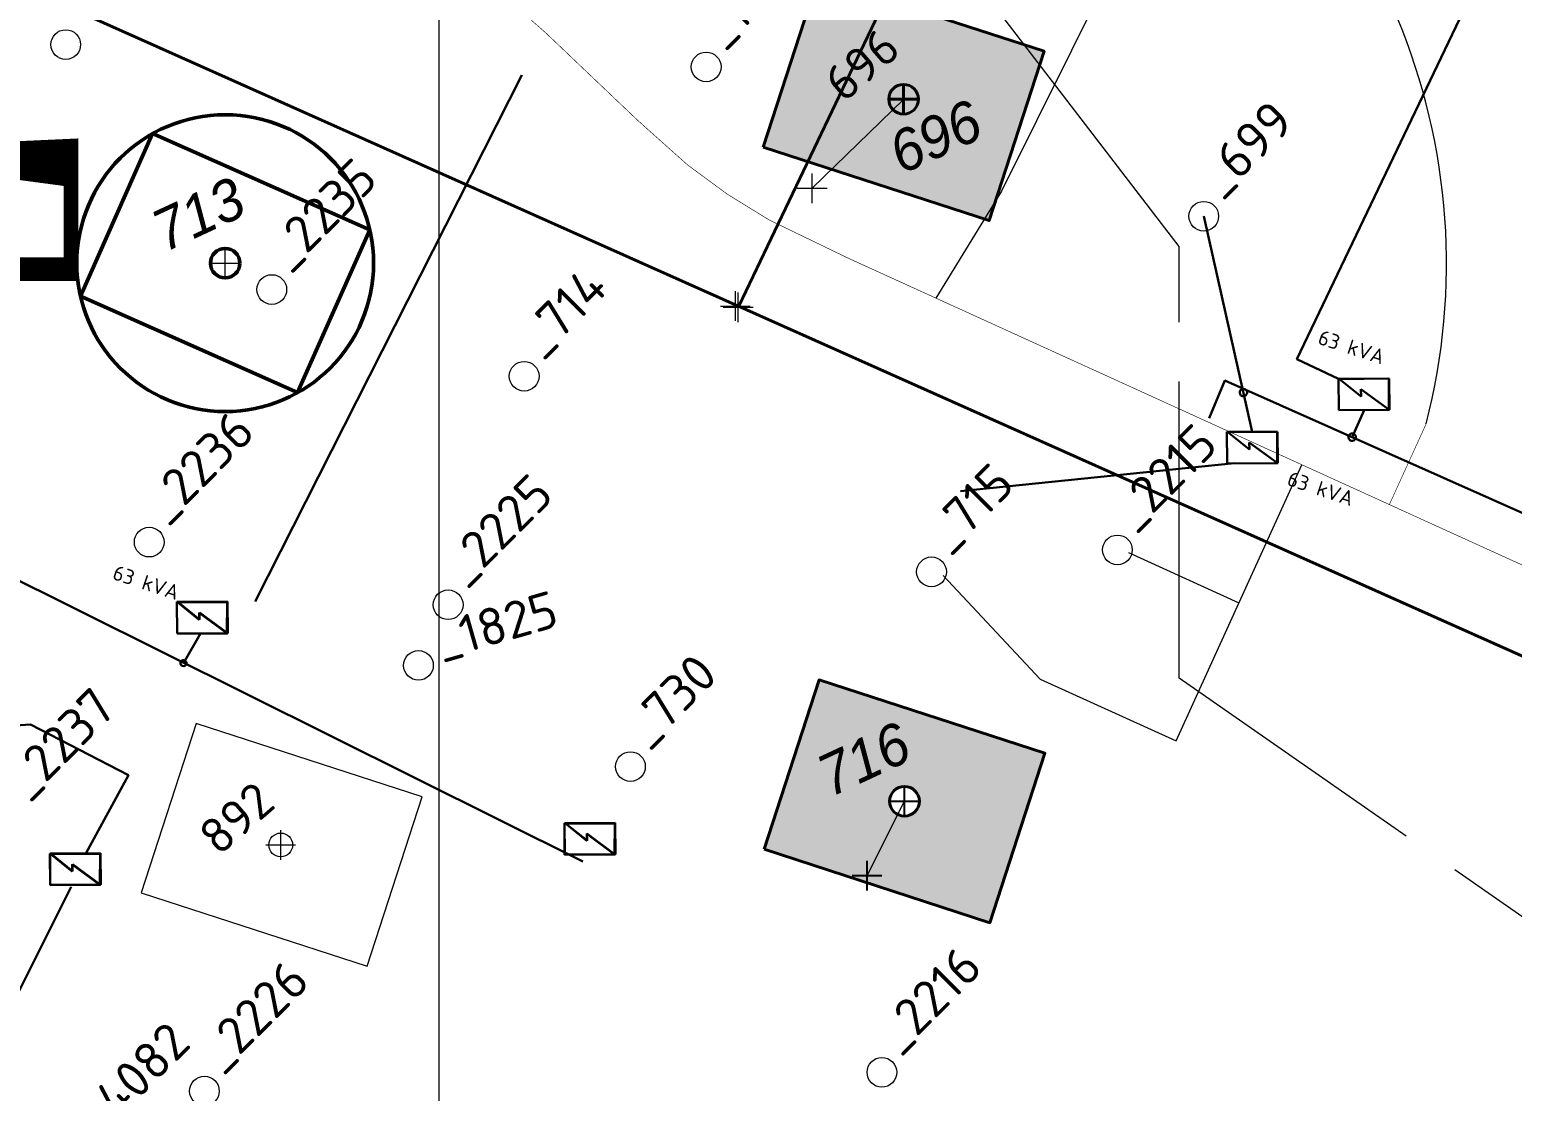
# Model space of a CAD drawing. Header units: millimetres. Extents: x 519 to 9564855, y -810 to 5021775.
# Drawn here: x 9526862.1 to 9527361.5, y 5001087 to 5001444.7 of the extents above; entities that cross this region are included whole.
import ezdxf
from ezdxf.enums import TextEntityAlignment as Align

# ---------------------------------------------------------------- set-up
doc = ezdxf.new("R2010")
doc.units = ezdxf.units.MM
doc.header["$LTSCALE"] = 2
doc.header["$MEASUREMENT"] = 0
doc.header["$PDMODE"] = 2
doc.header["$PDSIZE"] = 5
for name, pattern in [('92051501$0$GROUND1', [60, 50, -10]), ('92051501$0$GROUND2', [35, 25, -10]), ('ACAD_ISO04W100', [30, 24, -3, 0, -3])]:
    doc.linetypes.add(name, pattern=pattern)
for name, color, linetype in [('GRID_PULKOVO', 7, 'Continuous'), ('OLD WELLS(dr.bfr2000)', 24, 'Continuous'), ('ROAD_FIELD', 255, '92051501$0$GROUND2'), ('Скважины на 2024 год (доп.)', 10, 'Continuous'), ('ТХ_выкидные линии', 24, 'Continuous')]:
    doc.layers.add(name, color=color, linetype=linetype)
for name, color, linetype, lineweight in [('severniy kollektor', 3, 'ACAD_ISO04W100', 30), ('WELLS(drilled after 2000y)', 6, 'Continuous', 40), ('Новый водовод', 5, 'g_122_vpr', 30), ('Скв на 2025 допы от ХеКай', 204, 'Continuous', 0), ('Скважины на 2022 год', 60, 'Continuous', 13), ('Скважины на 2024 год-125', 10, 'Continuous', 40), ('Скважины на 2026 доп.', 222, 'Continuous', 50), ('Электро', 1, 'Continuous', 30), ('Электроснаб', 1, 'Continuous', 18), ('Электроснабжене', 1, 'Continuous', 18)]:
    doc.layers.add(name, color=color, linetype=linetype, lineweight=lineweight)
doc.styles.add('92051501$0$STANDARD', font='simplex.shx')
doc.styles.add('Elect', font='isocpeur.ttf')
doc.styles.add('Line_GUGK', font='')
doc.styles.get("Standard").update_dxf_attribs({"font": 'isocpeur.ttf', "width": 0.5})
doc.styles.get('Line_GUGK').set_extended_font_data('Bm431', italic=True)
doc.linetypes.add('g_122_vpr', pattern='A,2,-2,3,-0.6,["Впр",Line_GUGK,S=2,R=0,X=0,Y=-1],-6.4,3,-2,8,-2,8,-2,6', length=45)
doc.linetypes.add('WTR_LINE', pattern='A,0.5,-0.2,["W",92051501$0$STANDARD,S=0.1,R=0,X=-0.1,Y=-0.05],-0.05', length=0.75)

msp = doc.modelspace()

# ---------------------------------------------------------------- hatches: boundary and pattern name
at = {"layer": 'Скважины на 2024 год-125', "linetype": 'ByBlock', "lineweight": 0, "true_color": 0xadddf7}
h = msp.add_hatch(color=141, dxfattribs=at)
h.dxf.hatch_style = 1
h.paths.add_polyline_path([(9527109.187229518, 5001405.028984286), (9527185.271750823, 5001380.307624736), (9527203.812770486, 5001437.371015714), (9527127.728249181, 5001462.092375265)])
h = msp.add_hatch(color=141, dxfattribs=at)
h.dxf.hatch_style = 1
h.paths.add_polyline_path([(9527204.112770487, 5001200.871015714), (9527128.028249182, 5001225.592375265), (9527109.487229519, 5001168.528984286), (9527185.571750823, 5001143.807624736)])
h.paths.add_polyline_path([(9527161.8, 5001184.7, -1), (9527151.8, 5001184.7, -1)], flags=16)

# ---------------------------------------------------------------- linework, layer by layer
at = {"color": 4, "linetype": 'ByBlock', "lineweight": 0, "ltscale": 25, "const_width": 4.999999999999997, "elevation": 1.02268864e-07}
msp.add_lwpolyline([(9526816.078288753, 5001404.105263261), (9526816.07828876, 5001364.10526326), (9526876.07828876, 5001364.10526327), (9526876.078288753, 5001402.254863413), (9526813.612608077, 5001402.525441749)], dxfattribs=at)
at = {"layer": 'GRID_PULKOVO', "lineweight": 0}
msp.add_line((9526999.999997016, 5011000.000001258), (9527000.000000013, 4992000.000001259), dxfattribs=at)
at = {"layer": 'OLD WELLS(dr.bfr2000)', "lineweight": 0}
for centre in [(9526874.299998747, 5001439.600001276), (9527089.999998745, 5001432.10000131), (9527257.599998752, 5001381.800001338), (9526943.699998757, 5001357.100001287), (9527028.699998762, 5001327.900001301), (9526902.399998773, 5001272.00000128), (9527228.499998767, 5001269.400001332), (9527165.89999877, 5001262.000001323), (9527003.099998772, 5001250.900001299), (9526993.099998772, 5001230.500001296), (9527064.499998784, 5001196.400001307), (9527149.199998796, 5001093.400001321), (9526920.9999988, 5001087.100001281)]:
    msp.add_circle(centre, 4.999999999999998, dxfattribs=at)
at = {"layer": 'ROAD_FIELD', "linetype": '92051501$0$GROUND1', "lineweight": 0}
msp.add_lwpolyline([(9527424.236998806, 5001104.45500179), (9527249.2887248, 5001226.160209764), (9527249.288724763, 5001371.588802761), (9527138.948436756, 5001515.419202743), (9527094.172720732, 5001632.081715738), (9527113.099675698, 5001788.160586745), (9527095.771813683, 5001876.593423741), (9527074.983049696, 5001900.565203735), (9526601.543327617, 5002449.147205667), (9526451.136998558, 5002697.655001638), (9526164.327040473, 5003193.127732601), (9525728.521414353, 5003974.008717521), (9525431.447032264, 5004554.50833848), (9525295.236998228, 5004746.255001462), (9525023.436998166, 5005119.555001413), (9524864.038875123, 5005487.195739387), (9524794.188759107, 5005640.103503373), (9524670.036998043, 5005965.35500136), (9524572.646087024, 5006149.744492339)], dxfattribs=at)
at = {"layer": 'severniy kollektor', "linetype": 'Continuous', "lineweight": 0, "elevation": 0.7029000000000032}
msp.add_lwpolyline([(9529919.362054616, 5001820.543754978), (9529876.485998267, 5001799.751901447), (9529594.80739827, 5001892.680701447), (9529447.921298267, 5001939.761201447), (9529214.954298273, 5002015.127801448), (9529044.161798272, 5002068.095201449), (9527687.03664533, 5002521.753828119), (9527342.653298272, 5001698.193001447), (9527189.496898267, 5001390.269001447), (9527167.309497878, 5001354.241323601)], dxfattribs=at)
at = {"layer": 'WELLS(drilled after 2000y)', "linetype": 'ByBlock', "lineweight": 0, "ltscale": 200, "const_width": 0.2}
for points in [[(9526738.907621967, 5001590.828324082), (9526971.989353657, 5001484.744663482), (9526981.028611092, 5001480.63724588), (9526995.486805173, 5001473.332184287), (9527010.140366605, 5001464.328124261), (9527023.406672852, 5001454.637709172), (9527036.11619489, 5001443.432401022), (9527043.751005784, 5001436.163142549), (9527066.795407332, 5001414.222100033), (9527083.633165987, 5001399.160783322), (9527097.13301668, 5001389.212236412), (9527111.30785782, 5001380.49162428), (9527138.00793776, 5001367.583949912), (9527290.639725376, 5001298.082223753), (9527320.112973263, 5001284.660095557), (9527412.634713136, 5001242.550210816), (9527434.979422783, 5001232.347710826), (9527655.804669954, 5001131.808331265)], [(9527320.113004195, 5001284.660081482), (9527332.510095913, 5001311.884812485)], [(9527169.826666124, 5001260.819453657), (9527202.448522024, 5001225.871121159), (9527248.25921626, 5001205.010968924), (9527290.643183593, 5001298.080648882)], [(9527269.468593176, 5001251.584002218), (9527232.256666137, 5001268.520453691)]]:
    msp.add_lwpolyline(points, dxfattribs=at)
at = {"layer": 'WELLS(drilled after 2000y)', "color": 6, "linetype": 'ByBlock', "lineweight": 0, "ltscale": 50}
msp.add_arc((9527124.020927172, 5001365.79743287), 215.3469389590429, 345.5016343436693, 22.64799557716032, dxfattribs=at)
at = {"layer": 'Новый водовод', "color": 5, "linetype": 'WTR_LINE', "lineweight": 0, "ltscale": 40, "const_width": 1}
for points in [[(9527100.979998397, 5001351.450000695), (9527315.899998397, 5001801.360000695)], [(9526675.379998397, 5001544.160000696), (9526745.949998397, 5001509.950000696), (9527100.049998397, 5001351.850000695), (9527100.979998397, 5001351.450000695), (9527757.259998402, 5001058.420000697), (9527767.641283894, 5001053.772111712), (9527780.8599984, 5001049.000000697)]]:
    msp.add_lwpolyline(points, dxfattribs=at)
at = {"layer": 'Новый водовод', "color": 5, "linetype": 'WTR_LINE', "lineweight": 0, "ltscale": 40}
for p in [(9527099.85, 5001351.549999999), (9527100.78, 5001351.15)]:
    msp.add_point(p, dxfattribs=at)
at = {"layer": 'Скважины на 2022 год', "color": 0, "linetype": 'ByBlock', "lineweight": 0}
msp.add_lwpolyline([(9526899.702408915, 5001153.84789106), (9526975.786930218, 5001129.12653151), (9526994.327949882, 5001186.189922486), (9526918.243428577, 5001210.911282036)], close=True, dxfattribs=at)
at = {"layer": 'Скважины на 2022 год', "color": 0, "linetype": 'ByBlock', "lineweight": 0, "ltscale": 50}
msp.add_circle((9526946.7, 5001170), 4, dxfattribs=at)
at = {"layer": 'Скважины на 2022 год', "color": 0, "linetype": 'ByBlock', "lineweight": 0}
msp.add_point((9526946.7, 5001170), dxfattribs=at)
at = {"layer": 'Скважины на 2024 год (доп.)', "color": 7, "linetype": 'ByBlock', "lineweight": 0}
msp.add_line((9527125.7, 5001391.199999999), (9527156.46, 5001421.16), dxfattribs=at)
at = {"layer": 'Скважины на 2024 год (доп.)', "linetype": 'ByBlock', "lineweight": 0}
msp.add_point((9527125.7, 5001391.2), dxfattribs=at)
at = {"layer": 'Скважины на 2024 год-125', "lineweight": 0}
msp.add_line((9527144.2, 5001159.7), (9527156.75, 5001184.72), dxfattribs=at)
at = {"layer": 'Скважины на 2024 год-125'}
for points in [[(9527109.187229518, 5001405.028984286), (9527185.271750823, 5001380.307624736), (9527203.812770486, 5001437.371015714), (9527127.728249181, 5001462.092375265)], [(9527109.487229519, 5001168.528984286), (9527185.571750823, 5001143.807624736), (9527204.112770487, 5001200.871015714), (9527128.028249182, 5001225.592375265)]]:
    msp.add_lwpolyline(points, close=True, dxfattribs=at)
at = {"layer": 'Скважины на 2024 год-125', "ltscale": 50}
for centre in [(9527156.5, 5001421.200000001), (9527156.8, 5001184.7)]:
    msp.add_circle(centre, 5, dxfattribs=at)
at = {"layer": 'Скважины на 2024 год-125'}
msp.add_point((9527156.5, 5001421.2), dxfattribs=at)
at = {"layer": 'Скважины на 2024 год-125', "lineweight": 25}
for p in [(9527156.8, 5001184.7), (9527144.2, 5001159.7)]:
    msp.add_point(p, dxfattribs=at)
at = {"layer": 'Скважины на 2026 доп.'}
msp.add_lwpolyline([(9526903.53150476, 5001409.671835742), (9526879.22625902, 5001354.815158579), (9526952.368495239, 5001322.40816426), (9526976.673740977, 5001377.264841423)], close=True, dxfattribs=at)
for radius in [49.9999999995209, 4.960161286724476]:
    msp.add_circle((9526928, 5001366), radius, dxfattribs=at)
at = {"layer": 'Скважины на 2026 доп.', "lineweight": 0}
msp.add_point((9526928, 5001366), dxfattribs=at)
at = {"layer": 'ТХ_выкидные линии', "lineweight": 0, "ltscale": 25}
for p, q in [((9527248.26302605, 5001205.019335553), (9527290.639307402, 5001298.081305847)), ((9527232.256666137, 5001268.520453691), (9527269.466582812, 5001251.584917204)), ((9527202.448522024, 5001225.871121159), (9527169.826666124, 5001260.819453657)), ((9527202.448522024, 5001225.871121159), (9527248.26302605, 5001205.019335553))]:
    msp.add_line(p, q, dxfattribs=at)
at = {"layer": 'Электро', "ltscale": 0.0025}
for p, q in [((9527288.967909344, 5001333.681385723, 1.02268864e-07), (9527513.724565828, 5001803.941034627, 1.02268864e-07)), ((9527264.74374383, 5001326.425515639, 1.02268864e-07), (9527259.379298048, 5001313.726132851, 1.02268864e-07)), ((9527311.613705672, 5001316.51623293), (9527307.59179101, 5001307.349715954, 1.02268864e-07))]:
    msp.add_line(p, q, dxfattribs=at)
at = {"layer": 'Электро', "ltscale": 0.05}
msp.add_line((9527027.911433555, 5001429.328088384, 1.02268864e-07), (9526938.083117943, 5001251.974183446, 1.02268864e-07), dxfattribs=at)
at = {"layer": 'Электро', "ltscale": 15}
msp.add_line((9527257.599388635, 5001381.799811322), (9527273.9187492, 5001309.166686632, 1.02268864e-07), dxfattribs=at)
at = {"layer": 'Электро', "ltscale": 0.5}
for p, q in [((9527048.459823992, 5001164.386301162, 1.02268864e-07), (9526692.694740083, 5001341.552716833, 1.02268864e-07)), ((9526822.379801478, 5001207.885288611, 1.02268864e-07), (9526862.39802673, 5001210.563792586)), ((9526862.39802673, 5001210.563792586), (9526895.435009573, 5001193.461078525, 1.02268864e-07)), ((9526895.435009573, 5001193.461078525, 1.02268864e-07), (9526881.071254836, 5001167.07196264, 1.02268864e-07))]:
    msp.add_line(p, q, dxfattribs=at)
at = {"layer": 'Электро', "ltscale": 25}
msp.add_line((9527302.96827894, 5001326.990026448), (9527288.967909344, 5001333.681385723, 1.02268864e-07), dxfattribs=at)
at = {"layer": 'Электро'}
for p, q in [((9527445.401639856, 5001245.997256628, 1.02268864e-07), (9527264.74374383, 5001326.425515639, 1.02268864e-07)), ((9527302.96827894, 5001326.990026448), (9527320.015901204, 5001327.186138386)), ((9527303.08989452, 5001316.418176968), (9527302.96827894, 5001326.990026448)), ((9527319.919179618, 5001327.087166278), (9527303.324367875, 5001326.89626304)), ((9527303.324367875, 5001326.89626304), (9527310.567412328, 5001321.107938925)), ((9527319.901705006, 5001316.644459876), (9527319.919179618, 5001327.087166278)), ((9527320.015901204, 5001327.186138386), (9527320.137516834, 5001316.614288889)), ((9527310.567412328, 5001321.107938925), (9527310.540088858, 5001323.48305824)), ((9527310.540088858, 5001323.48305824), (9527319.901705006, 5001316.644459876)), ((9527320.137516834, 5001316.614288889), (9527303.08989452, 5001316.418176968)), ((9527265.395143833, 5001309.114518635, 1.02268864e-07), (9527282.443574823, 5001309.218854623, 1.02268864e-07)), ((9527265.459845837, 5001298.542167636, 1.02268864e-07), (9527265.395143833, 5001309.114518635, 1.02268864e-07)), ((9527282.346321825, 5001309.120404637, 1.02268864e-07), (9527265.750722827, 5001309.018839639, 1.02268864e-07)), ((9527282.272630833, 5001298.677943638, 1.02268864e-07), (9527282.346321825, 5001309.120404637, 1.02268864e-07)), ((9527282.443574823, 5001309.218854623, 1.02268864e-07), (9527282.50827683, 5001298.646503638, 1.02268864e-07)), ((9527265.750722827, 5001309.018839639, 1.02268864e-07), (9527272.962501822, 5001303.19160765, 1.02268864e-07)), ((9527272.962501822, 5001303.19160765, 1.02268864e-07), (9527272.947964828, 5001305.566839627, 1.02268864e-07)), ((9527272.947964828, 5001305.566839627, 1.02268864e-07), (9527282.272630833, 5001298.677943638, 1.02268864e-07)), ((9527175.63511383, 5001289.223801643, 1.02268864e-07), (9527267.90114382, 5001298.557107627, 1.02268864e-07)), ((9527282.50827683, 5001298.646503638, 1.02268864e-07), (9527265.459845837, 5001298.542167636, 1.02268864e-07)), ((9526911.705261305, 5001251.746431289, 5.1134432e-08), (9526928.753692297, 5001251.850767293, 5.1134432e-08)), ((9526911.769963296, 5001241.174080292, 5.1134432e-08), (9526911.705261305, 5001251.746431289, 5.1134432e-08)), ((9526911.755687837, 5001251.852811651, 1.02268864e-07), (9526928.804118818, 5001251.957147639, 1.02268864e-07)), ((9526911.82038982, 5001241.280460642, 1.02268864e-07), (9526911.755687837, 5001251.852811651, 1.02268864e-07)), ((9526928.656439293, 5001251.752317287, 5.1134432e-08), (9526912.060840296, 5001251.650752295, 5.1134432e-08)), ((9526912.060840296, 5001251.650752295, 5.1134432e-08), (9526919.272619301, 5001245.823520293, 5.1134432e-08)), ((9526928.706865838, 5001251.858697638, 1.02268864e-07), (9526912.111266816, 5001251.757132642, 1.02268864e-07)), ((9526912.111266816, 5001251.757132642, 1.02268864e-07), (9526919.323045837, 5001245.929900642, 1.02268864e-07)), ((9526928.582748305, 5001241.30985629, 5.1134432e-08), (9526928.656439293, 5001251.752317287, 5.1134432e-08)), ((9526928.633174809, 5001241.416236645, 1.02268864e-07), (9526928.706865838, 5001251.858697638, 1.02268864e-07)), ((9526928.753692297, 5001251.850767293, 5.1134432e-08), (9526928.8183943, 5001241.278416275, 5.1134432e-08)), ((9526928.804118818, 5001251.957147639, 1.02268864e-07), (9526928.868820831, 5001241.384796638, 1.02268864e-07)), ((9526919.272619301, 5001245.823520293, 5.1134432e-08), (9526919.258082312, 5001248.198752284, 5.1134432e-08)), ((9526919.258082312, 5001248.198752284, 5.1134432e-08), (9526928.582748305, 5001241.30985629, 5.1134432e-08)), ((9526919.323045837, 5001245.929900642, 1.02268864e-07), (9526919.308508828, 5001248.305132648, 1.02268864e-07)), ((9526919.308508828, 5001248.305132648, 1.02268864e-07), (9526928.633174809, 5001241.416236645, 1.02268864e-07)), ((9526928.8183943, 5001241.278416275, 5.1134432e-08), (9526911.769963296, 5001241.174080292, 5.1134432e-08)), ((9526928.868820831, 5001241.384796638, 1.02268864e-07), (9526911.82038982, 5001241.280460642, 1.02268864e-07)), ((9526913.940437315, 5001231.236602301, 5.1134432e-08), (9526919.641034301, 5001241.222250288, 5.1134432e-08)), ((9527042.248962559, 5001177.264424249), (9527059.29739355, 5001177.368760252)), ((9527042.313664543, 5001166.692073256), (9527042.248962559, 5001177.264424249)), ((9527042.299389081, 5001177.370804618, 5.1134432e-08), (9527059.34782007, 5001177.475140601, 5.1134432e-08)), ((9527042.364091067, 5001166.798453609, 5.1134432e-08), (9527042.299389081, 5001177.370804618, 5.1134432e-08)), ((9527059.200140545, 5001177.270310251), (9527042.60454155, 5001177.168745254)), ((9527042.60454155, 5001177.168745254), (9527049.816320552, 5001171.341513257)), ((9527059.25056709, 5001177.376690602, 5.1134432e-08), (9527042.654968068, 5001177.275125603, 5.1134432e-08)), ((9527042.654968068, 5001177.275125603, 5.1134432e-08), (9527049.866747085, 5001171.447893605, 5.1134432e-08)), ((9527059.126449557, 5001166.82784926), (9527059.200140545, 5001177.270310251)), ((9527059.176876064, 5001166.934229606, 5.1134432e-08), (9527059.25056709, 5001177.376690602, 5.1134432e-08)), ((9527059.29739355, 5001177.368760252), (9527059.362095548, 5001166.796409238)), ((9527059.34782007, 5001177.475140601, 5.1134432e-08), (9527059.412522085, 5001166.9027896, 5.1134432e-08)), ((9527049.816320552, 5001171.341513257), (9527049.801783562, 5001173.716745244)), ((9527049.801783562, 5001173.716745244), (9527059.126449557, 5001166.82784926)), ((9527049.866747085, 5001171.447893605, 5.1134432e-08), (9527049.852210077, 5001173.823125609, 5.1134432e-08)), ((9527049.852210077, 5001173.823125609, 5.1134432e-08), (9527059.176876064, 5001166.934229606, 5.1134432e-08)), ((9526868.941500302, 5001166.989511281, 5.1134432e-08), (9526885.989931306, 5001167.093847282, 5.1134432e-08)), ((9526869.006202286, 5001156.417160297, 5.1134432e-08), (9526868.941500302, 5001166.989511281, 5.1134432e-08)), ((9526868.991926817, 5001167.095891647, 1.02268864e-07), (9526886.04035783, 5001167.200227644, 1.02268864e-07)), ((9526869.056628846, 5001156.523540637, 1.02268864e-07), (9526868.991926817, 5001167.095891647, 1.02268864e-07)), ((9526885.892678302, 5001166.995397298, 5.1134432e-08), (9526869.297079306, 5001166.893832292, 5.1134432e-08)), ((9526869.297079306, 5001166.893832292, 5.1134432e-08), (9526876.508858316, 5001161.066600285, 5.1134432e-08)), ((9526885.943104856, 5001167.101777629, 1.02268864e-07), (9526869.34750581, 5001167.000212641, 1.02268864e-07)), ((9526869.34750581, 5001167.000212641, 1.02268864e-07), (9526876.559284838, 5001161.172980638, 1.02268864e-07)), ((9526885.818987312, 5001156.552936289, 5.1134432e-08), (9526885.892678302, 5001166.995397298, 5.1134432e-08)), ((9526885.869413821, 5001156.659316646, 1.02268864e-07), (9526885.943104856, 5001167.101777629, 1.02268864e-07)), ((9526885.989931306, 5001167.093847282, 5.1134432e-08), (9526886.0546333, 5001156.521496293, 5.1134432e-08)), ((9526886.04035783, 5001167.200227644, 1.02268864e-07), (9526886.105059827, 5001156.627876638, 1.02268864e-07)), ((9527059.362095548, 5001166.796409238), (9527042.313664543, 5001166.692073256)), ((9527059.412522085, 5001166.9027896, 5.1134432e-08), (9527042.364091067, 5001166.798453609, 5.1134432e-08)), ((9526876.508858316, 5001161.066600285, 5.1134432e-08), (9526876.494321316, 5001163.441832278, 5.1134432e-08)), ((9526876.494321316, 5001163.441832278, 5.1134432e-08), (9526885.818987312, 5001156.552936289, 5.1134432e-08)), ((9526876.559284838, 5001161.172980638, 1.02268864e-07), (9526876.54474783, 5001163.54821264, 1.02268864e-07)), ((9526876.54474783, 5001163.54821264, 1.02268864e-07), (9526885.869413821, 5001156.659316646, 1.02268864e-07)), ((9526800.585031833, 5001005.243999635, 1.02268864e-07), (9526876.160835814, 5001155.850145647, 1.02268864e-07)), ((9526886.0546333, 5001156.521496293, 5.1134432e-08), (9526869.006202286, 5001156.417160297, 5.1134432e-08)), ((9526886.105059827, 5001156.627876638, 1.02268864e-07), (9526869.056628846, 5001156.523540637, 1.02268864e-07))]:
    msp.add_line(p, q, dxfattribs=at)
at = {"layer": 'Электро', "ltscale": 25}
for centre, radius, start, end in [((9527270.945950462, 5001322.397821499, 8.36391666e-08), 1.249999999999998, 162.0000000006951, 342.0000000006951), ((9527270.945950462, 5001322.397821499, 8.36391666e-08), 1.249999999999998, 342.0000000006951, 162.0000000006951), ((9527307.59179101, 5001307.349715952, 1.02268864e-07), 1.249999999999998, 162.0000000006951, 342.0000000006951), ((9527307.59179101, 5001307.349715952, 1.02268864e-07), 1.249999999999998, 342.0000000006951, 162.0000000006951), ((9526913.939889481, 5001231.236787046, 5.113485099999999e-08), 0.9999999999999991, 162.0000000006951, 342.0000000006951), ((9526913.939889481, 5001231.236787046, 5.113485099999999e-08), 0.9999999999999991, 342.0000000006951, 162.0000000006951)]:
    msp.add_arc(centre, radius, start, end, dxfattribs=at)
at = {"layer": 'Электроснаб', "color": 1, "linetype": 'ByBlock', "lineweight": 0, "ltscale": 0.0025}
for p, q in [((9527288.967909344, 5001333.681385723, 1.02268864e-07), (9527513.724565828, 5001803.941034627, 1.02268864e-07)), ((9527264.74374383, 5001326.425515639, 1.02268864e-07), (9527259.379298048, 5001313.726132851, 1.02268864e-07)), ((9527311.613705672, 5001316.51623293), (9527307.59179101, 5001307.349715954, 1.02268864e-07))]:
    msp.add_line(p, q, dxfattribs=at)
at = {"layer": 'Электроснаб', "color": 1, "linetype": 'ByBlock', "lineweight": 0, "ltscale": 0.05}
msp.add_line((9527027.911433555, 5001429.328088384, 1.02268864e-07), (9526938.083117943, 5001251.974183446, 1.02268864e-07), dxfattribs=at)
at = {"layer": 'Электроснаб', "color": 1, "linetype": 'ByBlock', "lineweight": 0, "ltscale": 15}
msp.add_line((9527257.599388635, 5001381.799811322), (9527273.9187492, 5001309.166686632, 1.02268864e-07), dxfattribs=at)
at = {"layer": 'Электроснаб', "color": 1, "linetype": 'ByBlock', "lineweight": 0, "ltscale": 0.5}
for p, q in [((9527048.459823992, 5001164.386301162, 1.02268864e-07), (9526692.694740083, 5001341.552716833, 1.02268864e-07)), ((9526822.379801478, 5001207.885288611, 1.02268864e-07), (9526862.39802673, 5001210.563792586)), ((9526862.39802673, 5001210.563792586), (9526895.435009573, 5001193.461078525, 1.02268864e-07)), ((9526895.435009573, 5001193.461078525, 1.02268864e-07), (9526881.071254836, 5001167.07196264, 1.02268864e-07))]:
    msp.add_line(p, q, dxfattribs=at)
at = {"layer": 'Электроснаб', "color": 1, "linetype": 'ByBlock', "lineweight": 0, "ltscale": 25}
msp.add_line((9527302.96827894, 5001326.990026448), (9527288.967909344, 5001333.681385723, 1.02268864e-07), dxfattribs=at)
at = {"layer": 'Электроснаб', "color": 1, "lineweight": 0}
msp.add_line((9527445.401639856, 5001245.997256628, 1.02268864e-07), (9527264.74374383, 5001326.425515639, 1.02268864e-07), dxfattribs=at)
at = {"layer": 'Электроснаб', "color": 1, "linetype": 'ByBlock', "lineweight": 0}
for p, q in [((9527302.96827894, 5001326.990026448), (9527320.015901204, 5001327.186138386)), ((9527303.08989452, 5001316.418176968), (9527302.96827894, 5001326.990026448)), ((9527319.919179618, 5001327.087166278), (9527303.324367875, 5001326.89626304)), ((9527303.324367875, 5001326.89626304), (9527310.567412328, 5001321.107938925)), ((9527319.901705006, 5001316.644459876), (9527319.919179618, 5001327.087166278)), ((9527320.015901204, 5001327.186138386), (9527320.137516834, 5001316.614288889)), ((9527310.567412328, 5001321.107938925), (9527310.540088858, 5001323.48305824)), ((9527310.540088858, 5001323.48305824), (9527319.901705006, 5001316.644459876)), ((9527320.137516834, 5001316.614288889), (9527303.08989452, 5001316.418176968)), ((9527265.395143833, 5001309.114518635, 1.02268864e-07), (9527282.443574823, 5001309.218854623, 1.02268864e-07)), ((9527265.459845837, 5001298.542167636, 1.02268864e-07), (9527265.395143833, 5001309.114518635, 1.02268864e-07)), ((9527282.346321825, 5001309.120404637, 1.02268864e-07), (9527265.750722827, 5001309.018839639, 1.02268864e-07)), ((9527282.272630833, 5001298.677943638, 1.02268864e-07), (9527282.346321825, 5001309.120404637, 1.02268864e-07)), ((9527282.443574823, 5001309.218854623, 1.02268864e-07), (9527282.50827683, 5001298.646503638, 1.02268864e-07)), ((9527265.750722827, 5001309.018839639, 1.02268864e-07), (9527272.962501822, 5001303.19160765, 1.02268864e-07)), ((9527272.962501822, 5001303.19160765, 1.02268864e-07), (9527272.947964828, 5001305.566839627, 1.02268864e-07)), ((9527272.947964828, 5001305.566839627, 1.02268864e-07), (9527282.272630833, 5001298.677943638, 1.02268864e-07)), ((9527175.63511383, 5001289.223801643, 1.02268864e-07), (9527267.90114382, 5001298.557107627, 1.02268864e-07)), ((9527282.50827683, 5001298.646503638, 1.02268864e-07), (9527265.459845837, 5001298.542167636, 1.02268864e-07)), ((9526911.705261305, 5001251.746431289, 5.1134432e-08), (9526928.753692297, 5001251.850767293, 5.1134432e-08)), ((9526911.769963296, 5001241.174080292, 5.1134432e-08), (9526911.705261305, 5001251.746431289, 5.1134432e-08)), ((9526911.755687837, 5001251.852811651, 1.02268864e-07), (9526928.804118818, 5001251.957147639, 1.02268864e-07)), ((9526911.82038982, 5001241.280460642, 1.02268864e-07), (9526911.755687837, 5001251.852811651, 1.02268864e-07)), ((9526928.656439293, 5001251.752317287, 5.1134432e-08), (9526912.060840296, 5001251.650752295, 5.1134432e-08)), ((9526912.060840296, 5001251.650752295, 5.1134432e-08), (9526919.272619301, 5001245.823520293, 5.1134432e-08)), ((9526928.706865838, 5001251.858697638, 1.02268864e-07), (9526912.111266816, 5001251.757132642, 1.02268864e-07)), ((9526912.111266816, 5001251.757132642, 1.02268864e-07), (9526919.323045837, 5001245.929900642, 1.02268864e-07)), ((9526928.582748305, 5001241.30985629, 5.1134432e-08), (9526928.656439293, 5001251.752317287, 5.1134432e-08)), ((9526928.633174809, 5001241.416236645, 1.02268864e-07), (9526928.706865838, 5001251.858697638, 1.02268864e-07)), ((9526928.753692297, 5001251.850767293, 5.1134432e-08), (9526928.8183943, 5001241.278416275, 5.1134432e-08)), ((9526928.804118818, 5001251.957147639, 1.02268864e-07), (9526928.868820831, 5001241.384796638, 1.02268864e-07)), ((9526919.272619301, 5001245.823520293, 5.1134432e-08), (9526919.258082312, 5001248.198752284, 5.1134432e-08)), ((9526919.258082312, 5001248.198752284, 5.1134432e-08), (9526928.582748305, 5001241.30985629, 5.1134432e-08)), ((9526919.323045837, 5001245.929900642, 1.02268864e-07), (9526919.308508828, 5001248.305132648, 1.02268864e-07)), ((9526919.308508828, 5001248.305132648, 1.02268864e-07), (9526928.633174809, 5001241.416236645, 1.02268864e-07)), ((9526928.8183943, 5001241.278416275, 5.1134432e-08), (9526911.769963296, 5001241.174080292, 5.1134432e-08)), ((9526928.868820831, 5001241.384796638, 1.02268864e-07), (9526911.82038982, 5001241.280460642, 1.02268864e-07)), ((9526913.940437315, 5001231.236602301, 5.1134432e-08), (9526919.641034301, 5001241.222250288, 5.1134432e-08)), ((9527042.248962559, 5001177.264424249), (9527059.29739355, 5001177.368760252)), ((9527042.313664543, 5001166.692073256), (9527042.248962559, 5001177.264424249)), ((9527042.299389081, 5001177.370804618, 5.1134432e-08), (9527059.34782007, 5001177.475140601, 5.1134432e-08)), ((9527042.364091067, 5001166.798453609, 5.1134432e-08), (9527042.299389081, 5001177.370804618, 5.1134432e-08)), ((9527059.200140545, 5001177.270310251), (9527042.60454155, 5001177.168745254)), ((9527042.60454155, 5001177.168745254), (9527049.816320552, 5001171.341513257)), ((9527059.25056709, 5001177.376690602, 5.1134432e-08), (9527042.654968068, 5001177.275125603, 5.1134432e-08)), ((9527042.654968068, 5001177.275125603, 5.1134432e-08), (9527049.866747085, 5001171.447893605, 5.1134432e-08)), ((9527059.126449557, 5001166.82784926), (9527059.200140545, 5001177.270310251)), ((9527059.176876064, 5001166.934229606, 5.1134432e-08), (9527059.25056709, 5001177.376690602, 5.1134432e-08)), ((9527059.29739355, 5001177.368760252), (9527059.362095548, 5001166.796409238)), ((9527059.34782007, 5001177.475140601, 5.1134432e-08), (9527059.412522085, 5001166.9027896, 5.1134432e-08)), ((9527049.816320552, 5001171.341513257), (9527049.801783562, 5001173.716745244)), ((9527049.801783562, 5001173.716745244), (9527059.126449557, 5001166.82784926)), ((9527049.866747085, 5001171.447893605, 5.1134432e-08), (9527049.852210077, 5001173.823125609, 5.1134432e-08)), ((9527049.852210077, 5001173.823125609, 5.1134432e-08), (9527059.176876064, 5001166.934229606, 5.1134432e-08)), ((9526868.941500302, 5001166.989511281, 5.1134432e-08), (9526885.989931306, 5001167.093847282, 5.1134432e-08)), ((9526869.006202286, 5001156.417160297, 5.1134432e-08), (9526868.941500302, 5001166.989511281, 5.1134432e-08)), ((9526868.991926817, 5001167.095891647, 1.02268864e-07), (9526886.04035783, 5001167.200227644, 1.02268864e-07)), ((9526869.056628846, 5001156.523540637, 1.02268864e-07), (9526868.991926817, 5001167.095891647, 1.02268864e-07)), ((9526885.892678302, 5001166.995397298, 5.1134432e-08), (9526869.297079306, 5001166.893832292, 5.1134432e-08)), ((9526869.297079306, 5001166.893832292, 5.1134432e-08), (9526876.508858316, 5001161.066600285, 5.1134432e-08)), ((9526885.943104856, 5001167.101777629, 1.02268864e-07), (9526869.34750581, 5001167.000212641, 1.02268864e-07)), ((9526869.34750581, 5001167.000212641, 1.02268864e-07), (9526876.559284838, 5001161.172980638, 1.02268864e-07)), ((9526885.818987312, 5001156.552936289, 5.1134432e-08), (9526885.892678302, 5001166.995397298, 5.1134432e-08)), ((9526885.869413821, 5001156.659316646, 1.02268864e-07), (9526885.943104856, 5001167.101777629, 1.02268864e-07)), ((9526885.989931306, 5001167.093847282, 5.1134432e-08), (9526886.0546333, 5001156.521496293, 5.1134432e-08)), ((9526886.04035783, 5001167.200227644, 1.02268864e-07), (9526886.105059827, 5001156.627876638, 1.02268864e-07)), ((9527059.362095548, 5001166.796409238), (9527042.313664543, 5001166.692073256)), ((9527059.412522085, 5001166.9027896, 5.1134432e-08), (9527042.364091067, 5001166.798453609, 5.1134432e-08)), ((9526876.508858316, 5001161.066600285, 5.1134432e-08), (9526876.494321316, 5001163.441832278, 5.1134432e-08)), ((9526876.494321316, 5001163.441832278, 5.1134432e-08), (9526885.818987312, 5001156.552936289, 5.1134432e-08)), ((9526876.559284838, 5001161.172980638, 1.02268864e-07), (9526876.54474783, 5001163.54821264, 1.02268864e-07)), ((9526876.54474783, 5001163.54821264, 1.02268864e-07), (9526885.869413821, 5001156.659316646, 1.02268864e-07)), ((9526800.585031833, 5001005.243999635, 1.02268864e-07), (9526876.160835814, 5001155.850145647, 1.02268864e-07)), ((9526886.0546333, 5001156.521496293, 5.1134432e-08), (9526869.006202286, 5001156.417160297, 5.1134432e-08)), ((9526886.105059827, 5001156.627876638, 1.02268864e-07), (9526869.056628846, 5001156.523540637, 1.02268864e-07))]:
    msp.add_line(p, q, dxfattribs=at)
at = {"layer": 'Электроснаб', "color": 1, "linetype": 'ByBlock', "lineweight": 0, "ltscale": 25}
for centre, radius, start, end in [((9527270.945950462, 5001322.397821499, 8.36391666e-08), 1.249999999999998, 162.0000000006951, 342.0000000006951), ((9527270.945950462, 5001322.397821499, 8.36391666e-08), 1.249999999999998, 342.0000000006951, 162.0000000006951), ((9527307.59179101, 5001307.349715952, 1.02268864e-07), 1.249999999999998, 162.0000000006951, 342.0000000006951), ((9527307.59179101, 5001307.349715952, 1.02268864e-07), 1.249999999999998, 342.0000000006951, 162.0000000006951), ((9526913.939889481, 5001231.236787046, 5.113485099999999e-08), 0.9999999999999991, 162.0000000006951, 342.0000000006951), ((9526913.939889481, 5001231.236787046, 5.113485099999999e-08), 0.9999999999999991, 342.0000000006951, 162.0000000006951)]:
    msp.add_arc(centre, radius, start, end, dxfattribs=at)
at = {"layer": 'Электроснабжене', "color": 1, "linetype": 'ByBlock', "lineweight": 0, "ltscale": 0.0025}
for p, q in [((9527288.967909344, 5001333.681385723, 1.02268864e-07), (9527513.724565828, 5001803.941034627, 1.02268864e-07)), ((9527264.74374383, 5001326.425515639, 1.02268864e-07), (9527259.379298048, 5001313.726132851, 1.02268864e-07)), ((9527311.613705672, 5001316.51623293), (9527307.59179101, 5001307.349715954, 1.02268864e-07))]:
    msp.add_line(p, q, dxfattribs=at)
at = {"layer": 'Электроснабжене', "color": 1, "linetype": 'ByBlock', "lineweight": 0, "ltscale": 0.05}
msp.add_line((9527027.911433555, 5001429.328088384, 1.02268864e-07), (9526938.083117943, 5001251.974183446, 1.02268864e-07), dxfattribs=at)
at = {"layer": 'Электроснабжене', "color": 1, "linetype": 'ByBlock', "lineweight": 0, "ltscale": 15}
msp.add_line((9527257.599388635, 5001381.799811322), (9527273.9187492, 5001309.166686632, 1.02268864e-07), dxfattribs=at)
at = {"layer": 'Электроснабжене', "color": 1, "linetype": 'ByBlock', "lineweight": 0, "ltscale": 0.5}
for p, q in [((9527048.459823992, 5001164.386301162, 1.02268864e-07), (9526692.694740083, 5001341.552716833, 1.02268864e-07)), ((9526822.379801478, 5001207.885288611, 1.02268864e-07), (9526862.39802673, 5001210.563792586)), ((9526862.39802673, 5001210.563792586), (9526895.435009573, 5001193.461078525, 1.02268864e-07)), ((9526895.435009573, 5001193.461078525, 1.02268864e-07), (9526881.071254836, 5001167.07196264, 1.02268864e-07))]:
    msp.add_line(p, q, dxfattribs=at)
at = {"layer": 'Электроснабжене', "color": 1, "linetype": 'ByBlock', "lineweight": 0, "ltscale": 25}
msp.add_line((9527302.96827894, 5001326.990026448), (9527288.967909344, 5001333.681385723, 1.02268864e-07), dxfattribs=at)
at = {"layer": 'Электроснабжене', "color": 1, "lineweight": 0}
msp.add_line((9527445.401639856, 5001245.997256628, 1.02268864e-07), (9527264.74374383, 5001326.425515639, 1.02268864e-07), dxfattribs=at)
at = {"layer": 'Электроснабжене', "color": 1, "linetype": 'ByBlock', "lineweight": 0}
for p, q in [((9527302.96827894, 5001326.990026448), (9527320.015901204, 5001327.186138386)), ((9527303.08989452, 5001316.418176968), (9527302.96827894, 5001326.990026448)), ((9527319.919179618, 5001327.087166278), (9527303.324367875, 5001326.89626304)), ((9527303.324367875, 5001326.89626304), (9527310.567412328, 5001321.107938925)), ((9527319.901705006, 5001316.644459876), (9527319.919179618, 5001327.087166278)), ((9527320.015901204, 5001327.186138386), (9527320.137516834, 5001316.614288889)), ((9527310.567412328, 5001321.107938925), (9527310.540088858, 5001323.48305824)), ((9527310.540088858, 5001323.48305824), (9527319.901705006, 5001316.644459876)), ((9527320.137516834, 5001316.614288889), (9527303.08989452, 5001316.418176968)), ((9527265.395143833, 5001309.114518635, 1.02268864e-07), (9527282.443574823, 5001309.218854623, 1.02268864e-07)), ((9527265.459845837, 5001298.542167636, 1.02268864e-07), (9527265.395143833, 5001309.114518635, 1.02268864e-07)), ((9527282.346321825, 5001309.120404637, 1.02268864e-07), (9527265.750722827, 5001309.018839639, 1.02268864e-07)), ((9527282.272630833, 5001298.677943638, 1.02268864e-07), (9527282.346321825, 5001309.120404637, 1.02268864e-07)), ((9527282.443574823, 5001309.218854623, 1.02268864e-07), (9527282.50827683, 5001298.646503638, 1.02268864e-07)), ((9527265.750722827, 5001309.018839639, 1.02268864e-07), (9527272.962501822, 5001303.19160765, 1.02268864e-07)), ((9527272.962501822, 5001303.19160765, 1.02268864e-07), (9527272.947964828, 5001305.566839627, 1.02268864e-07)), ((9527272.947964828, 5001305.566839627, 1.02268864e-07), (9527282.272630833, 5001298.677943638, 1.02268864e-07)), ((9527175.63511383, 5001289.223801643, 1.02268864e-07), (9527267.90114382, 5001298.557107627, 1.02268864e-07)), ((9527282.50827683, 5001298.646503638, 1.02268864e-07), (9527265.459845837, 5001298.542167636, 1.02268864e-07)), ((9526911.705261305, 5001251.746431289, 5.1134432e-08), (9526928.753692297, 5001251.850767293, 5.1134432e-08)), ((9526911.769963296, 5001241.174080292, 5.1134432e-08), (9526911.705261305, 5001251.746431289, 5.1134432e-08)), ((9526911.755687837, 5001251.852811651, 1.02268864e-07), (9526928.804118818, 5001251.957147639, 1.02268864e-07)), ((9526911.82038982, 5001241.280460642, 1.02268864e-07), (9526911.755687837, 5001251.852811651, 1.02268864e-07)), ((9526928.656439293, 5001251.752317287, 5.1134432e-08), (9526912.060840296, 5001251.650752295, 5.1134432e-08)), ((9526912.060840296, 5001251.650752295, 5.1134432e-08), (9526919.272619301, 5001245.823520293, 5.1134432e-08)), ((9526928.706865838, 5001251.858697638, 1.02268864e-07), (9526912.111266816, 5001251.757132642, 1.02268864e-07)), ((9526912.111266816, 5001251.757132642, 1.02268864e-07), (9526919.323045837, 5001245.929900642, 1.02268864e-07)), ((9526928.582748305, 5001241.30985629, 5.1134432e-08), (9526928.656439293, 5001251.752317287, 5.1134432e-08)), ((9526928.633174809, 5001241.416236645, 1.02268864e-07), (9526928.706865838, 5001251.858697638, 1.02268864e-07)), ((9526928.753692297, 5001251.850767293, 5.1134432e-08), (9526928.8183943, 5001241.278416275, 5.1134432e-08)), ((9526928.804118818, 5001251.957147639, 1.02268864e-07), (9526928.868820831, 5001241.384796638, 1.02268864e-07)), ((9526919.272619301, 5001245.823520293, 5.1134432e-08), (9526919.258082312, 5001248.198752284, 5.1134432e-08)), ((9526919.258082312, 5001248.198752284, 5.1134432e-08), (9526928.582748305, 5001241.30985629, 5.1134432e-08)), ((9526919.323045837, 5001245.929900642, 1.02268864e-07), (9526919.308508828, 5001248.305132648, 1.02268864e-07)), ((9526919.308508828, 5001248.305132648, 1.02268864e-07), (9526928.633174809, 5001241.416236645, 1.02268864e-07)), ((9526928.8183943, 5001241.278416275, 5.1134432e-08), (9526911.769963296, 5001241.174080292, 5.1134432e-08)), ((9526928.868820831, 5001241.384796638, 1.02268864e-07), (9526911.82038982, 5001241.280460642, 1.02268864e-07)), ((9526913.940437315, 5001231.236602301, 5.1134432e-08), (9526919.641034301, 5001241.222250288, 5.1134432e-08)), ((9527042.248962559, 5001177.264424249), (9527059.29739355, 5001177.368760252)), ((9527042.313664543, 5001166.692073256), (9527042.248962559, 5001177.264424249)), ((9527042.299389081, 5001177.370804618, 5.1134432e-08), (9527059.34782007, 5001177.475140601, 5.1134432e-08)), ((9527042.364091067, 5001166.798453609, 5.1134432e-08), (9527042.299389081, 5001177.370804618, 5.1134432e-08)), ((9527059.200140545, 5001177.270310251), (9527042.60454155, 5001177.168745254)), ((9527042.60454155, 5001177.168745254), (9527049.816320552, 5001171.341513257)), ((9527059.25056709, 5001177.376690602, 5.1134432e-08), (9527042.654968068, 5001177.275125603, 5.1134432e-08)), ((9527042.654968068, 5001177.275125603, 5.1134432e-08), (9527049.866747085, 5001171.447893605, 5.1134432e-08)), ((9527059.126449557, 5001166.82784926), (9527059.200140545, 5001177.270310251)), ((9527059.176876064, 5001166.934229606, 5.1134432e-08), (9527059.25056709, 5001177.376690602, 5.1134432e-08)), ((9527059.29739355, 5001177.368760252), (9527059.362095548, 5001166.796409238)), ((9527059.34782007, 5001177.475140601, 5.1134432e-08), (9527059.412522085, 5001166.9027896, 5.1134432e-08)), ((9527049.816320552, 5001171.341513257), (9527049.801783562, 5001173.716745244)), ((9527049.801783562, 5001173.716745244), (9527059.126449557, 5001166.82784926)), ((9527049.866747085, 5001171.447893605, 5.1134432e-08), (9527049.852210077, 5001173.823125609, 5.1134432e-08)), ((9527049.852210077, 5001173.823125609, 5.1134432e-08), (9527059.176876064, 5001166.934229606, 5.1134432e-08)), ((9526868.941500302, 5001166.989511281, 5.1134432e-08), (9526885.989931306, 5001167.093847282, 5.1134432e-08)), ((9526869.006202286, 5001156.417160297, 5.1134432e-08), (9526868.941500302, 5001166.989511281, 5.1134432e-08)), ((9526868.991926817, 5001167.095891647, 1.02268864e-07), (9526886.04035783, 5001167.200227644, 1.02268864e-07)), ((9526869.056628846, 5001156.523540637, 1.02268864e-07), (9526868.991926817, 5001167.095891647, 1.02268864e-07)), ((9526885.892678302, 5001166.995397298, 5.1134432e-08), (9526869.297079306, 5001166.893832292, 5.1134432e-08)), ((9526869.297079306, 5001166.893832292, 5.1134432e-08), (9526876.508858316, 5001161.066600285, 5.1134432e-08)), ((9526885.943104856, 5001167.101777629, 1.02268864e-07), (9526869.34750581, 5001167.000212641, 1.02268864e-07)), ((9526869.34750581, 5001167.000212641, 1.02268864e-07), (9526876.559284838, 5001161.172980638, 1.02268864e-07)), ((9526885.818987312, 5001156.552936289, 5.1134432e-08), (9526885.892678302, 5001166.995397298, 5.1134432e-08)), ((9526885.869413821, 5001156.659316646, 1.02268864e-07), (9526885.943104856, 5001167.101777629, 1.02268864e-07)), ((9526885.989931306, 5001167.093847282, 5.1134432e-08), (9526886.0546333, 5001156.521496293, 5.1134432e-08)), ((9526886.04035783, 5001167.200227644, 1.02268864e-07), (9526886.105059827, 5001156.627876638, 1.02268864e-07)), ((9527059.362095548, 5001166.796409238), (9527042.313664543, 5001166.692073256)), ((9527059.412522085, 5001166.9027896, 5.1134432e-08), (9527042.364091067, 5001166.798453609, 5.1134432e-08)), ((9526876.508858316, 5001161.066600285, 5.1134432e-08), (9526876.494321316, 5001163.441832278, 5.1134432e-08)), ((9526876.494321316, 5001163.441832278, 5.1134432e-08), (9526885.818987312, 5001156.552936289, 5.1134432e-08)), ((9526876.559284838, 5001161.172980638, 1.02268864e-07), (9526876.54474783, 5001163.54821264, 1.02268864e-07)), ((9526876.54474783, 5001163.54821264, 1.02268864e-07), (9526885.869413821, 5001156.659316646, 1.02268864e-07)), ((9526800.585031833, 5001005.243999635, 1.02268864e-07), (9526876.160835814, 5001155.850145647, 1.02268864e-07)), ((9526886.0546333, 5001156.521496293, 5.1134432e-08), (9526869.006202286, 5001156.417160297, 5.1134432e-08)), ((9526886.105059827, 5001156.627876638, 1.02268864e-07), (9526869.056628846, 5001156.523540637, 1.02268864e-07))]:
    msp.add_line(p, q, dxfattribs=at)
at = {"layer": 'Электроснабжене', "color": 1, "linetype": 'ByBlock', "lineweight": 0, "ltscale": 25}
for centre, radius, start, end in [((9527270.945950462, 5001322.397821499, 8.36391666e-08), 1.249999999999998, 162.0000000006951, 342.0000000006951), ((9527270.945950462, 5001322.397821499, 8.36391666e-08), 1.249999999999998, 342.0000000006951, 162.0000000006951), ((9527307.59179101, 5001307.349715952, 1.02268864e-07), 1.249999999999998, 162.0000000006951, 342.0000000006951), ((9527307.59179101, 5001307.349715952, 1.02268864e-07), 1.249999999999998, 342.0000000006951, 162.0000000006951), ((9526913.939889481, 5001231.236787046, 5.113485099999999e-08), 0.9999999999999991, 162.0000000006951, 342.0000000006951), ((9526913.939889481, 5001231.236787046, 5.113485099999999e-08), 0.9999999999999991, 342.0000000006951, 162.0000000006951)]:
    msp.add_arc(centre, radius, start, end, dxfattribs=at)

# ---------------------------------------------------------------- texts
at = {"layer": 'OLD WELLS(dr.bfr2000)', "lineweight": 0, "style": 'Elect'}
for s, rotation, p in [(' _1824', 44.99999992453636, (9527089.999998745, 5001432.10000131)), (' _699', 44.99999992453636, (9527257.599998752, 5001381.800001338)), (' _2235', 44.99999992453636, (9526943.699998757, 5001357.100001287)), (' _714', 44.99999992453636, (9527028.699998762, 5001327.900001301)), (' _2236', 44.99999992453636, (9526902.399998773, 5001272.00000128)), (' _2215', 44.99999992453636, (9527228.499998767, 5001269.400001332)), (' _2225', 44.99999992453636, (9527003.099998772, 5001250.900001299)), (' _715', 44.99999992453636, (9527165.89999877, 5001262.000001323)), (' _1825', 15.97335796685866, (9526993.148521787, 5001230.156467293)), (' _730', 44.99999992453636, (9527064.499998784, 5001196.400001307)), (' _2237', 44.99999992453636, (9526855.799998784, 5001179.000001273)), (' _2216', 44.99999992453636, (9527149.199998796, 5001093.400001321)), (' _2226', 44.99999992453636, (9526920.9999988, 5001087.100001281)), (' _4082', 44.99999992453636, (9526879.999998804, 5001065.400001279))]:
    msp.add_text(s, height=12.5, rotation=rotation, dxfattribs=at).set_placement(p)
at = {"layer": 'Скв на 2025 допы от ХеКай', "lineweight": 40, "style": 'Elect'}
msp.add_text('696', height=12, rotation=41, dxfattribs=at).set_placement((9527136.458792599, 5001419.759105798))
at = {"layer": 'Скважины на 2022 год', "color": 0, "linetype": 'ByBlock', "lineweight": 0}
msp.add_text('892', height=12, rotation=41, dxfattribs=at).set_placement((9526928.241959738, 5001163.201503668), align=Align.BOTTOM_LEFT)
at = {"layer": 'Скважины на 2024 год-125', "style": 'Line_GUGK'}
msp.add_text('696', height=14, rotation=24.53604757204613, dxfattribs=at).set_placement((9527157.573068107, 5001391.945197442), align=Align.BOTTOM_LEFT)
at = {"layer": 'Скважины на 2024 год-125', "color": 1, "lineweight": 0, "style": 'Line_GUGK'}
msp.add_text('716  ', height=14, rotation=24.99999998629825, dxfattribs=at).set_placement((9527131.885258105, 5001185.972641257))
at = {"layer": 'Скважины на 2026 доп.', "lineweight": 50, "insert": (9526901.82791531, 5001382.25268474), "char_height": 14, "attachment_point": 1, "rotation": 24.999999999999993, "style": 'Line_GUGK'}
msp.add_mtext_dynamic_manual_height_columns('713', width=1.091319458559155, gutter_width=5, heights=[0], dxfattribs=at)
at = {"layer": 'Электро'}
for height, rotation, p in [(4.999999999999976, 342.0000000089399, (9527295.670424804, 5001338.878666127, -5.6556924071e-05)), (4.999999999999978, 341.6915559985446, (9527285.294627264, 5001291.296809757, -5.6513847228e-05)), (4.999999999999978, 341.6915559985446, (9526889.697783334, 5001259.629917959, -5.6454655207e-05))]:
    msp.add_text('63 kVA', height=height, rotation=rotation, dxfattribs=at).set_placement(p)
at = {"layer": 'Электроснаб', "color": 1, "linetype": 'ByBlock', "lineweight": 0}
for height, rotation, p in [(4.999999999999976, 342.0000000089399, (9527295.670424804, 5001338.878666127, -5.6556924071e-05)), (4.999999999999978, 341.6915559985446, (9527285.294627264, 5001291.296809757, -5.6513847228e-05)), (4.999999999999978, 341.6915559985446, (9526889.697783334, 5001259.629917959, -5.6454655207e-05))]:
    msp.add_text('63 kVA', height=height, rotation=rotation, dxfattribs=at).set_placement(p)
at = {"layer": 'Электроснабжене', "color": 1, "linetype": 'ByBlock', "lineweight": 0}
for height, rotation, p in [(4.999999999999976, 342.0000000089399, (9527295.670424804, 5001338.878666127, -5.6556924071e-05)), (4.999999999999978, 341.6915559985446, (9527285.294627264, 5001291.296809757, -5.6513847228e-05)), (4.999999999999978, 341.6915559985446, (9526889.697783334, 5001259.629917959, -5.6454655207e-05))]:
    msp.add_text('63 kVA', height=height, rotation=rotation, dxfattribs=at).set_placement(p)

doc.saveas('drawing.dxf')
